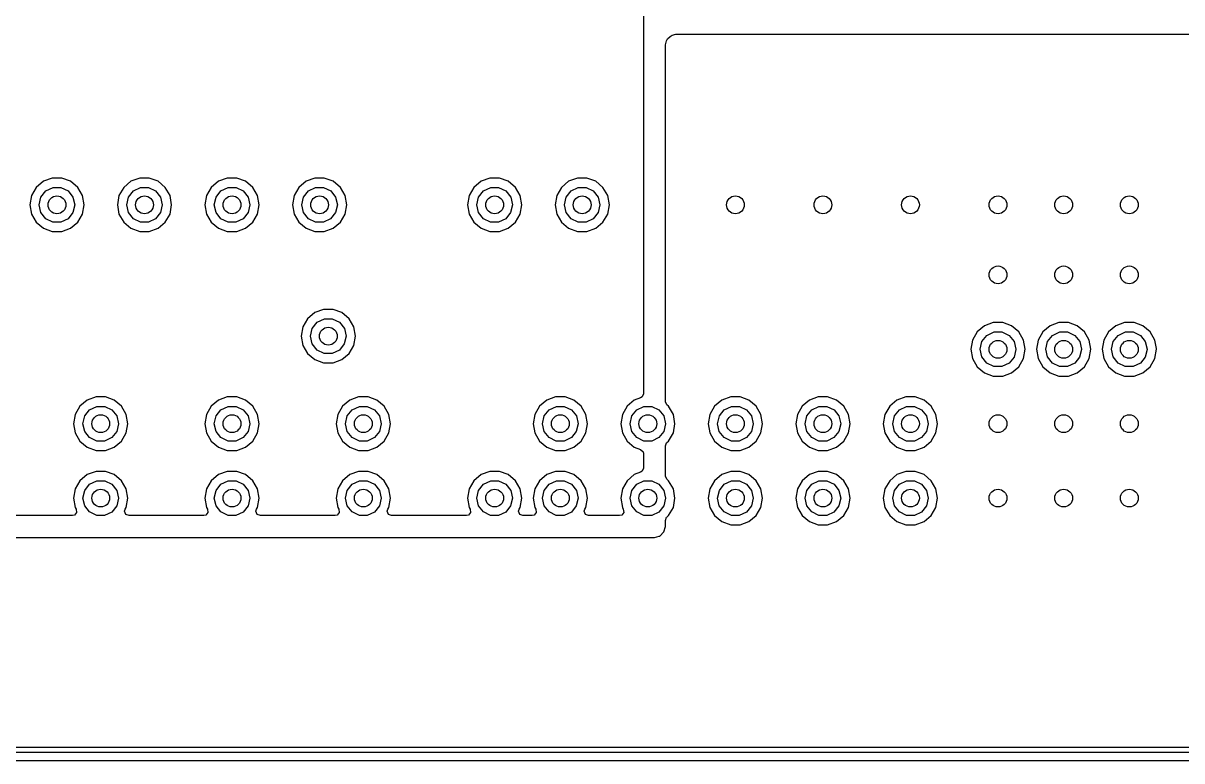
# Model space of a CAD drawing. Extents: x 2.01 to 4.77, y -4.11 to -1.35.
# Drawn here: x 3.115 to 3.636, y -4.112 to -3.781 of the extents above; entities that cross this region are included whole.
import ezdxf

# ---------------------------------------------------------------- set-up
doc = ezdxf.new("R2010")
doc.units = 0
doc.header["$MEASUREMENT"] = 0
doc.layers.add('BLACK', color=7, linetype='CONTINUOUS')

msp = doc.modelspace()

# ---------------------------------------------------------------- linework, layer by layer
at = {"layer": 'BLACK', "linetype": 'CONTINUOUS'}
for p, q in [((3.3937, -3.29095), (3.3937, -3.94718)), ((3.40408, -3.78844), (3.40458, -3.78756)), ((3.40458, -3.78756), (3.40567, -3.78647)), ((3.40567, -3.78647), (3.40655, -3.78597)), ((3.40655, -3.78597), (3.40829, -3.7855)), ((3.40829, -3.7855), (3.4088, -3.78543)), ((3.4088, -3.78543), (4.06758, -3.78543)), ((3.40354, -3.79069), (3.40361, -3.79018)), ((3.40354, -3.95063), (3.40354, -3.79069)), ((3.40361, -3.79018), (3.40408, -3.78844)), ((3.1278, -3.85019), (3.12382, -3.85163)), ((3.13204, -3.85019), (3.1278, -3.85019)), ((3.13602, -3.85163), (3.13204, -3.85019)), ((3.16717, -3.85019), (3.16319, -3.85163)), ((3.17141, -3.85019), (3.16717, -3.85019)), ((3.17539, -3.85163), (3.17141, -3.85019)), ((3.20654, -3.85019), (3.20256, -3.85163)), ((3.21078, -3.85019), (3.20654, -3.85019)), ((3.21476, -3.85163), (3.21078, -3.85019)), ((3.24591, -3.85019), (3.24193, -3.85163)), ((3.25015, -3.85019), (3.24591, -3.85019)), ((3.25413, -3.85163), (3.25015, -3.85019)), ((3.32465, -3.85019), (3.32067, -3.85163)), ((3.32889, -3.85019), (3.32465, -3.85019)), ((3.33287, -3.85163), (3.32889, -3.85019)), ((3.36402, -3.85019), (3.36004, -3.85163)), ((3.36826, -3.85019), (3.36402, -3.85019)), ((3.37224, -3.85163), (3.36826, -3.85019)), ((3.12057, -3.85436), (3.11845, -3.85803)), ((3.12382, -3.85163), (3.12057, -3.85436)), ((3.12272, -3.85872), (3.12494, -3.85594)), ((3.12494, -3.85594), (3.12815, -3.8544)), ((3.12815, -3.8544), (3.13171, -3.85441)), ((3.13171, -3.85441), (3.13491, -3.85595)), ((3.13491, -3.85595), (3.13713, -3.85874)), ((3.13927, -3.85436), (3.13602, -3.85163)), ((3.14139, -3.85803), (3.13927, -3.85436)), ((3.15994, -3.85436), (3.15782, -3.85803)), ((3.16319, -3.85163), (3.15994, -3.85436)), ((3.16209, -3.85872), (3.16431, -3.85594)), ((3.16431, -3.85594), (3.16752, -3.8544)), ((3.16752, -3.8544), (3.17108, -3.85441)), ((3.17108, -3.85441), (3.17428, -3.85595)), ((3.17428, -3.85595), (3.1765, -3.85874)), ((3.17864, -3.85436), (3.17539, -3.85163)), ((3.18076, -3.85803), (3.17864, -3.85436)), ((3.19931, -3.85436), (3.19719, -3.85803)), ((3.20256, -3.85163), (3.19931, -3.85436)), ((3.20146, -3.85872), (3.20368, -3.85594)), ((3.20368, -3.85594), (3.20689, -3.8544)), ((3.20689, -3.8544), (3.21045, -3.85441)), ((3.21045, -3.85441), (3.21365, -3.85595)), ((3.21365, -3.85595), (3.21587, -3.85874)), ((3.21801, -3.85436), (3.21476, -3.85163)), ((3.22013, -3.85803), (3.21801, -3.85436)), ((3.23868, -3.85436), (3.23656, -3.85803)), ((3.24193, -3.85163), (3.23868, -3.85436)), ((3.24083, -3.85872), (3.24305, -3.85594)), ((3.24305, -3.85594), (3.24626, -3.8544)), ((3.24626, -3.8544), (3.24982, -3.85441)), ((3.24982, -3.85441), (3.25302, -3.85595)), ((3.25302, -3.85595), (3.25524, -3.85874)), ((3.25738, -3.85436), (3.25413, -3.85163)), ((3.2595, -3.85803), (3.25738, -3.85436)), ((3.31742, -3.85436), (3.3153, -3.85803)), ((3.32067, -3.85163), (3.31742, -3.85436)), ((3.31957, -3.85872), (3.32179, -3.85594)), ((3.32179, -3.85594), (3.325, -3.8544)), ((3.325, -3.8544), (3.32856, -3.85441)), ((3.32856, -3.85441), (3.33176, -3.85595)), ((3.33176, -3.85595), (3.33398, -3.85874)), ((3.33612, -3.85436), (3.33287, -3.85163)), ((3.33824, -3.85803), (3.33612, -3.85436)), ((3.35679, -3.85436), (3.35467, -3.85803)), ((3.36004, -3.85163), (3.35679, -3.85436)), ((3.35894, -3.85872), (3.36116, -3.85594)), ((3.36116, -3.85594), (3.36437, -3.8544)), ((3.36437, -3.8544), (3.36793, -3.85441)), ((3.36793, -3.85441), (3.37113, -3.85595)), ((3.37113, -3.85595), (3.37335, -3.85874)), ((3.37549, -3.85436), (3.37224, -3.85163)), ((3.37761, -3.85803), (3.37549, -3.85436)), ((3.11845, -3.85803), (3.11772, -3.8622)), ((3.12192, -3.86219), (3.12272, -3.85872)), ((3.13713, -3.85874), (3.13792, -3.8622)), ((3.14213, -3.8622), (3.14139, -3.85803)), ((3.15782, -3.85803), (3.15709, -3.8622)), ((3.16129, -3.86219), (3.16209, -3.85872)), ((3.1765, -3.85874), (3.17729, -3.8622)), ((3.1815, -3.8622), (3.18076, -3.85803)), ((3.19719, -3.85803), (3.19646, -3.8622)), ((3.20066, -3.86219), (3.20146, -3.85872)), ((3.21587, -3.85874), (3.21666, -3.8622)), ((3.22087, -3.8622), (3.22013, -3.85803)), ((3.23656, -3.85803), (3.23583, -3.8622)), ((3.24003, -3.86219), (3.24083, -3.85872)), ((3.25524, -3.85874), (3.25603, -3.8622)), ((3.26024, -3.8622), (3.2595, -3.85803)), ((3.3153, -3.85803), (3.31457, -3.8622)), ((3.31877, -3.86219), (3.31957, -3.85872)), ((3.33398, -3.85874), (3.33477, -3.8622)), ((3.33898, -3.8622), (3.33824, -3.85803)), ((3.35467, -3.85803), (3.35394, -3.8622)), ((3.35814, -3.86219), (3.35894, -3.85872)), ((3.37335, -3.85874), (3.37414, -3.8622)), ((3.37835, -3.8622), (3.37761, -3.85803)), ((3.11772, -3.8622), (3.11845, -3.86638)), ((3.11845, -3.86638), (3.12057, -3.87005)), ((3.12271, -3.86566), (3.12192, -3.86219)), ((3.12492, -3.86845), (3.12271, -3.86566)), ((3.13712, -3.8657), (3.13489, -3.86847)), ((3.13792, -3.86223), (3.13712, -3.8657)), ((3.13792, -3.8622), (3.13792, -3.86223)), ((3.13927, -3.87005), (3.14139, -3.86638)), ((3.14139, -3.86638), (3.14213, -3.8622)), ((3.15709, -3.8622), (3.15782, -3.86638)), ((3.15782, -3.86638), (3.15994, -3.87005)), ((3.16208, -3.86566), (3.16129, -3.86219)), ((3.16429, -3.86845), (3.16208, -3.86566)), ((3.17649, -3.8657), (3.17426, -3.86847)), ((3.17729, -3.86223), (3.17649, -3.8657)), ((3.17729, -3.8622), (3.17729, -3.86223)), ((3.17864, -3.87005), (3.18076, -3.86638)), ((3.18076, -3.86638), (3.1815, -3.8622)), ((3.19646, -3.8622), (3.19719, -3.86638)), ((3.19719, -3.86638), (3.19931, -3.87005)), ((3.20145, -3.86566), (3.20066, -3.86219)), ((3.20366, -3.86845), (3.20145, -3.86566)), ((3.21586, -3.8657), (3.21363, -3.86847)), ((3.21666, -3.86223), (3.21586, -3.8657)), ((3.21666, -3.8622), (3.21666, -3.86223)), ((3.21801, -3.87005), (3.22013, -3.86638)), ((3.22013, -3.86638), (3.22087, -3.8622)), ((3.23583, -3.8622), (3.23656, -3.86638)), ((3.23656, -3.86638), (3.23868, -3.87005)), ((3.24082, -3.86566), (3.24003, -3.86219)), ((3.24303, -3.86845), (3.24082, -3.86566)), ((3.25523, -3.8657), (3.253, -3.86847)), ((3.25603, -3.86223), (3.25523, -3.8657)), ((3.25603, -3.8622), (3.25603, -3.86223)), ((3.25738, -3.87005), (3.2595, -3.86638)), ((3.2595, -3.86638), (3.26024, -3.8622)), ((3.31457, -3.8622), (3.3153, -3.86638)), ((3.3153, -3.86638), (3.31742, -3.87005)), ((3.31956, -3.86566), (3.31877, -3.86219)), ((3.32177, -3.86845), (3.31956, -3.86566)), ((3.33397, -3.8657), (3.33174, -3.86847)), ((3.33477, -3.86223), (3.33397, -3.8657)), ((3.33477, -3.8622), (3.33477, -3.86223)), ((3.33612, -3.87005), (3.33824, -3.86638)), ((3.33824, -3.86638), (3.33898, -3.8622)), ((3.35394, -3.8622), (3.35467, -3.86638)), ((3.35467, -3.86638), (3.35679, -3.87005)), ((3.35893, -3.86566), (3.35814, -3.86219)), ((3.36114, -3.86845), (3.35893, -3.86566)), ((3.37334, -3.8657), (3.37111, -3.86847)), ((3.37414, -3.86223), (3.37334, -3.8657)), ((3.37414, -3.8622), (3.37414, -3.86223)), ((3.37549, -3.87005), (3.37761, -3.86638)), ((3.37761, -3.86638), (3.37835, -3.8622)), ((3.12057, -3.87005), (3.12382, -3.87277)), ((3.12812, -3.87), (3.12492, -3.86845)), ((3.13168, -3.87001), (3.12812, -3.87)), ((3.13489, -3.86847), (3.13168, -3.87001)), ((3.13602, -3.87277), (3.13927, -3.87005)), ((3.15994, -3.87005), (3.16319, -3.87277)), ((3.16749, -3.87), (3.16429, -3.86845)), ((3.17105, -3.87001), (3.16749, -3.87)), ((3.17426, -3.86847), (3.17105, -3.87001)), ((3.17539, -3.87277), (3.17864, -3.87005)), ((3.19931, -3.87005), (3.20256, -3.87277)), ((3.20686, -3.87), (3.20366, -3.86845)), ((3.21042, -3.87001), (3.20686, -3.87)), ((3.21363, -3.86847), (3.21042, -3.87001)), ((3.21476, -3.87277), (3.21801, -3.87005)), ((3.23868, -3.87005), (3.24193, -3.87277)), ((3.24623, -3.87), (3.24303, -3.86845)), ((3.24979, -3.87001), (3.24623, -3.87)), ((3.253, -3.86847), (3.24979, -3.87001)), ((3.25413, -3.87277), (3.25738, -3.87005)), ((3.31742, -3.87005), (3.32067, -3.87277)), ((3.32497, -3.87), (3.32177, -3.86845)), ((3.32853, -3.87001), (3.32497, -3.87)), ((3.33174, -3.86847), (3.32853, -3.87001)), ((3.33287, -3.87277), (3.33612, -3.87005)), ((3.35679, -3.87005), (3.36004, -3.87277)), ((3.36434, -3.87), (3.36114, -3.86845)), ((3.3679, -3.87001), (3.36434, -3.87)), ((3.37111, -3.86847), (3.3679, -3.87001)), ((3.37224, -3.87277), (3.37549, -3.87005)), ((3.12382, -3.87277), (3.1278, -3.87422)), ((3.1278, -3.87422), (3.13204, -3.87422)), ((3.13204, -3.87422), (3.13602, -3.87277)), ((3.16319, -3.87277), (3.16717, -3.87422)), ((3.16717, -3.87422), (3.17141, -3.87422)), ((3.17141, -3.87422), (3.17539, -3.87277)), ((3.20256, -3.87277), (3.20654, -3.87422)), ((3.20654, -3.87422), (3.21078, -3.87422)), ((3.21078, -3.87422), (3.21476, -3.87277)), ((3.24193, -3.87277), (3.24591, -3.87422)), ((3.24591, -3.87422), (3.25015, -3.87422)), ((3.25015, -3.87422), (3.25413, -3.87277)), ((3.32067, -3.87277), (3.32465, -3.87422)), ((3.32465, -3.87422), (3.32889, -3.87422)), ((3.32889, -3.87422), (3.33287, -3.87277)), ((3.36004, -3.87277), (3.36402, -3.87422)), ((3.36402, -3.87422), (3.36826, -3.87422)), ((3.36826, -3.87422), (3.37224, -3.87277)), ((3.24262, -3.91341), (3.2405, -3.91709)), ((3.24587, -3.91069), (3.24262, -3.91341)), ((3.24985, -3.90924), (3.24587, -3.91069)), ((3.24699, -3.915), (3.2502, -3.91346)), ((3.25409, -3.90924), (3.24985, -3.90924)), ((3.2502, -3.91346), (3.25375, -3.91346)), ((3.25375, -3.91346), (3.25696, -3.91501)), ((3.25807, -3.91069), (3.25409, -3.90924)), ((3.26132, -3.91341), (3.25807, -3.91069)), ((3.26344, -3.91709), (3.26132, -3.91341)), ((3.2405, -3.91709), (3.23976, -3.92126)), ((3.24397, -3.92125), (3.24477, -3.91778)), ((3.24477, -3.91778), (3.24699, -3.915)), ((3.25696, -3.91501), (3.25918, -3.91779)), ((3.25918, -3.91779), (3.25997, -3.92126)), ((3.26417, -3.92126), (3.26344, -3.91709)), ((3.54705, -3.9166), (3.5438, -3.91932)), ((3.55103, -3.91515), (3.54705, -3.9166)), ((3.55527, -3.91515), (3.55103, -3.91515)), ((3.55925, -3.9166), (3.55527, -3.91515)), ((3.5625, -3.91932), (3.55925, -3.9166)), ((3.57657, -3.9166), (3.57333, -3.91932)), ((3.58056, -3.91515), (3.57657, -3.9166)), ((3.5848, -3.91515), (3.58056, -3.91515)), ((3.58878, -3.9166), (3.5848, -3.91515)), ((3.59203, -3.91932), (3.58878, -3.9166)), ((3.6061, -3.9166), (3.60286, -3.91932)), ((3.61009, -3.91515), (3.6061, -3.9166)), ((3.61432, -3.91515), (3.61009, -3.91515)), ((3.61831, -3.9166), (3.61432, -3.91515)), ((3.62155, -3.91932), (3.61831, -3.9166)), ((3.23976, -3.92126), (3.2405, -3.92543)), ((3.24475, -3.92472), (3.24397, -3.92125)), ((3.25997, -3.92129), (3.25916, -3.92475)), ((3.25997, -3.92126), (3.25997, -3.92129)), ((3.26344, -3.92543), (3.26417, -3.92126)), ((3.54168, -3.92299), (3.54094, -3.92717)), ((3.5438, -3.91932), (3.54168, -3.92299)), ((3.54515, -3.92715), (3.54595, -3.92368)), ((3.54595, -3.92368), (3.54817, -3.9209)), ((3.54817, -3.9209), (3.55138, -3.91936)), ((3.55138, -3.91936), (3.55494, -3.91937)), ((3.55494, -3.91937), (3.55814, -3.92091)), ((3.55814, -3.92091), (3.56036, -3.9237)), ((3.56036, -3.9237), (3.56115, -3.92717)), ((3.56462, -3.92299), (3.5625, -3.91932)), ((3.56535, -3.92717), (3.56462, -3.92299)), ((3.57121, -3.92299), (3.57047, -3.92717)), ((3.57333, -3.91932), (3.57121, -3.92299)), ((3.57468, -3.92715), (3.57547, -3.92368)), ((3.57547, -3.92368), (3.5777, -3.9209)), ((3.5777, -3.9209), (3.5809, -3.91936)), ((3.5809, -3.91936), (3.58446, -3.91937)), ((3.58446, -3.91937), (3.58767, -3.92091)), ((3.58767, -3.92091), (3.58989, -3.9237)), ((3.58989, -3.9237), (3.59068, -3.92717)), ((3.59415, -3.92299), (3.59203, -3.91932)), ((3.59488, -3.92717), (3.59415, -3.92299)), ((3.60074, -3.92299), (3.6, -3.92717)), ((3.60286, -3.91932), (3.60074, -3.92299)), ((3.6042, -3.92715), (3.605, -3.92368)), ((3.605, -3.92368), (3.60722, -3.9209)), ((3.60722, -3.9209), (3.61043, -3.91936)), ((3.61043, -3.91936), (3.61399, -3.91937)), ((3.61399, -3.91937), (3.6172, -3.92091)), ((3.6172, -3.92091), (3.61941, -3.9237)), ((3.61941, -3.9237), (3.6202, -3.92717)), ((3.62367, -3.92299), (3.62155, -3.91932)), ((3.62436, -3.92687), (3.62367, -3.92299)), ((3.2405, -3.92543), (3.24262, -3.92911)), ((3.24697, -3.9275), (3.24475, -3.92472)), ((3.25017, -3.92905), (3.24697, -3.9275)), ((3.25373, -3.92906), (3.25017, -3.92905)), ((3.25694, -3.92753), (3.25373, -3.92906)), ((3.25916, -3.92475), (3.25694, -3.92753)), ((3.26132, -3.92911), (3.26344, -3.92543)), ((3.54094, -3.92717), (3.54168, -3.93134)), ((3.54593, -3.93062), (3.54515, -3.92715)), ((3.56115, -3.92719), (3.56035, -3.93066)), ((3.56115, -3.92717), (3.56115, -3.92719)), ((3.56462, -3.93134), (3.56535, -3.92717)), ((3.57047, -3.92717), (3.57121, -3.93134)), ((3.57546, -3.93062), (3.57468, -3.92715)), ((3.59068, -3.92719), (3.58987, -3.93066)), ((3.59068, -3.92717), (3.59068, -3.92719)), ((3.59415, -3.93134), (3.59488, -3.92717)), ((3.6, -3.92717), (3.60074, -3.93134)), ((3.60499, -3.93062), (3.6042, -3.92715)), ((3.6202, -3.92719), (3.6194, -3.93066)), ((3.6202, -3.92717), (3.6202, -3.92719)), ((3.62367, -3.93134), (3.62441, -3.92717)), ((3.62441, -3.92717), (3.62436, -3.92687)), ((3.24262, -3.92911), (3.24587, -3.93183)), ((3.24587, -3.93183), (3.24985, -3.93328)), ((3.24985, -3.93328), (3.25409, -3.93328)), ((3.25409, -3.93328), (3.25807, -3.93183)), ((3.25807, -3.93183), (3.26132, -3.92911)), ((3.54168, -3.93134), (3.5438, -3.93501)), ((3.54815, -3.93341), (3.54593, -3.93062)), ((3.55135, -3.93496), (3.54815, -3.93341)), ((3.55812, -3.93343), (3.55491, -3.93497)), ((3.56035, -3.93066), (3.55812, -3.93343)), ((3.5625, -3.93501), (3.56462, -3.93134)), ((3.57121, -3.93134), (3.57333, -3.93501)), ((3.57768, -3.93341), (3.57546, -3.93062)), ((3.58088, -3.93496), (3.57768, -3.93341)), ((3.58765, -3.93343), (3.58444, -3.93497)), ((3.58987, -3.93066), (3.58765, -3.93343)), ((3.59203, -3.93501), (3.59415, -3.93134)), ((3.60074, -3.93134), (3.60286, -3.93501)), ((3.6072, -3.93341), (3.60499, -3.93062)), ((3.61041, -3.93496), (3.6072, -3.93341)), ((3.61717, -3.93343), (3.61396, -3.93497)), ((3.6194, -3.93066), (3.61717, -3.93343)), ((3.62155, -3.93501), (3.62367, -3.93134)), ((3.5438, -3.93501), (3.54705, -3.93774)), ((3.54705, -3.93774), (3.55103, -3.93919)), ((3.55103, -3.93919), (3.55527, -3.93919)), ((3.55491, -3.93497), (3.55135, -3.93496)), ((3.55527, -3.93919), (3.55925, -3.93774)), ((3.55925, -3.93774), (3.5625, -3.93501)), ((3.57333, -3.93501), (3.57657, -3.93774)), ((3.57657, -3.93774), (3.58056, -3.93919)), ((3.58056, -3.93919), (3.5848, -3.93919)), ((3.58444, -3.93497), (3.58088, -3.93496)), ((3.5848, -3.93919), (3.58878, -3.93774)), ((3.58878, -3.93774), (3.59203, -3.93501)), ((3.60286, -3.93501), (3.6061, -3.93774)), ((3.6061, -3.93774), (3.61009, -3.93919)), ((3.61009, -3.93919), (3.61432, -3.93919)), ((3.61396, -3.93497), (3.61041, -3.93496)), ((3.61432, -3.93919), (3.61831, -3.93774)), ((3.61831, -3.93774), (3.62155, -3.93501)), ((3.14749, -3.94861), (3.1435, -3.95006)), ((3.15173, -3.94861), (3.14749, -3.94861)), ((3.15571, -3.95006), (3.15173, -3.94861)), ((3.20654, -3.94861), (3.20256, -3.95006)), ((3.21078, -3.94861), (3.20654, -3.94861)), ((3.21476, -3.95006), (3.21078, -3.94861)), ((3.2656, -3.94861), (3.26161, -3.95006)), ((3.26984, -3.94861), (3.2656, -3.94861)), ((3.27382, -3.95006), (3.26984, -3.94861)), ((3.35418, -3.94861), (3.3502, -3.95006)), ((3.35842, -3.94861), (3.35418, -3.94861)), ((3.3624, -3.95006), (3.35842, -3.94861)), ((3.39241, -3.94902), (3.38957, -3.95006)), ((3.39313, -3.94857), (3.39241, -3.94902)), ((3.3937, -3.94718), (3.39313, -3.94857)), ((3.43292, -3.94861), (3.42894, -3.95006)), ((3.43716, -3.94861), (3.43292, -3.94861)), ((3.44114, -3.95006), (3.43716, -3.94861)), ((3.47229, -3.94861), (3.46831, -3.95006)), ((3.47653, -3.94861), (3.47229, -3.94861)), ((3.48051, -3.95006), (3.47653, -3.94861)), ((3.51166, -3.94861), (3.50768, -3.95006)), ((3.5159, -3.94861), (3.51166, -3.94861)), ((3.51988, -3.95006), (3.5159, -3.94861)), ((3.14026, -3.95278), (3.13814, -3.95646)), ((3.1435, -3.95006), (3.14026, -3.95278)), ((3.1424, -3.95715), (3.14463, -3.95437)), ((3.14463, -3.95437), (3.14783, -3.95283)), ((3.14783, -3.95283), (3.15139, -3.95283)), ((3.15139, -3.95283), (3.1546, -3.95438)), ((3.1546, -3.95438), (3.15681, -3.95716)), ((3.15896, -3.95278), (3.15571, -3.95006)), ((3.16108, -3.95646), (3.15896, -3.95278)), ((3.19931, -3.95278), (3.19719, -3.95646)), ((3.20256, -3.95006), (3.19931, -3.95278)), ((3.20146, -3.95715), (3.20368, -3.95437)), ((3.20368, -3.95437), (3.20689, -3.95283)), ((3.20689, -3.95283), (3.21045, -3.95283)), ((3.21045, -3.95283), (3.21365, -3.95438)), ((3.21365, -3.95438), (3.21587, -3.95716)), ((3.21801, -3.95278), (3.21476, -3.95006)), ((3.22013, -3.95646), (3.21801, -3.95278)), ((3.25837, -3.95278), (3.25625, -3.95646)), ((3.26161, -3.95006), (3.25837, -3.95278)), ((3.26051, -3.95715), (3.26274, -3.95437)), ((3.26274, -3.95437), (3.26594, -3.95283)), ((3.26594, -3.95283), (3.2695, -3.95283)), ((3.2695, -3.95283), (3.27271, -3.95438)), ((3.27271, -3.95438), (3.27493, -3.95716)), ((3.27707, -3.95278), (3.27382, -3.95006)), ((3.27919, -3.95646), (3.27707, -3.95278)), ((3.34695, -3.95278), (3.34483, -3.95646)), ((3.3502, -3.95006), (3.34695, -3.95278)), ((3.3491, -3.95715), (3.35132, -3.95437)), ((3.35132, -3.95437), (3.35453, -3.95283)), ((3.35453, -3.95283), (3.35809, -3.95283)), ((3.35809, -3.95283), (3.36129, -3.95438)), ((3.36129, -3.95438), (3.36351, -3.95716)), ((3.36565, -3.95278), (3.3624, -3.95006)), ((3.36777, -3.95646), (3.36565, -3.95278)), ((3.38632, -3.95278), (3.3842, -3.95646)), ((3.38957, -3.95006), (3.38632, -3.95278)), ((3.38847, -3.95715), (3.39069, -3.95437)), ((3.39069, -3.95437), (3.3939, -3.95283)), ((3.3939, -3.95283), (3.39746, -3.95283)), ((3.39746, -3.95283), (3.40066, -3.95438)), ((3.40066, -3.95438), (3.40288, -3.95716)), ((3.40355, -3.9508), (3.40354, -3.95063)), ((3.40424, -3.95213), (3.40355, -3.9508)), ((3.40502, -3.95278), (3.40424, -3.95213)), ((3.40714, -3.95646), (3.40502, -3.95278)), ((3.42569, -3.95278), (3.42357, -3.95646)), ((3.42894, -3.95006), (3.42569, -3.95278)), ((3.42784, -3.95715), (3.43006, -3.95437)), ((3.43006, -3.95437), (3.43327, -3.95283)), ((3.43327, -3.95283), (3.43683, -3.95283)), ((3.43683, -3.95283), (3.44003, -3.95438)), ((3.44003, -3.95438), (3.44225, -3.95716)), ((3.44439, -3.95278), (3.44114, -3.95006)), ((3.44651, -3.95646), (3.44439, -3.95278)), ((3.46506, -3.95279), (3.46294, -3.95646)), ((3.46831, -3.95006), (3.46506, -3.95279)), ((3.46721, -3.95715), (3.46943, -3.95437)), ((3.46943, -3.95437), (3.47264, -3.95283)), ((3.47264, -3.95283), (3.47619, -3.95283)), ((3.47619, -3.95283), (3.4794, -3.95438)), ((3.4794, -3.95438), (3.48162, -3.95716)), ((3.48376, -3.95279), (3.48051, -3.95006)), ((3.48588, -3.95646), (3.48376, -3.95279)), ((3.50443, -3.95279), (3.50231, -3.95646)), ((3.50768, -3.95006), (3.50443, -3.95279)), ((3.50658, -3.95715), (3.5088, -3.95437)), ((3.5088, -3.95437), (3.51201, -3.95283)), ((3.51201, -3.95283), (3.51557, -3.95283)), ((3.51557, -3.95283), (3.51877, -3.95438)), ((3.51877, -3.95438), (3.52099, -3.95716)), ((3.52313, -3.95279), (3.51988, -3.95006)), ((3.52525, -3.95646), (3.52313, -3.95279)), ((3.13814, -3.95646), (3.1374, -3.96063)), ((3.14161, -3.96062), (3.1424, -3.95715)), ((3.15681, -3.95716), (3.15761, -3.96063)), ((3.16181, -3.96063), (3.16108, -3.95646)), ((3.19719, -3.95646), (3.19646, -3.96063)), ((3.20066, -3.96062), (3.20146, -3.95715)), ((3.21587, -3.95716), (3.21666, -3.96063)), ((3.22087, -3.96063), (3.22013, -3.95646)), ((3.25625, -3.95646), (3.25551, -3.96063)), ((3.25972, -3.96062), (3.26051, -3.95715)), ((3.27493, -3.95716), (3.27572, -3.96063)), ((3.27992, -3.96063), (3.27919, -3.95646)), ((3.34483, -3.95646), (3.34409, -3.96063)), ((3.3483, -3.96062), (3.3491, -3.95715)), ((3.36351, -3.95716), (3.3643, -3.96063)), ((3.3685, -3.96063), (3.36777, -3.95646)), ((3.3842, -3.95646), (3.38346, -3.96063)), ((3.38767, -3.96062), (3.38847, -3.95715)), ((3.40288, -3.95716), (3.40367, -3.96063)), ((3.40787, -3.96063), (3.40714, -3.95646)), ((3.42357, -3.95646), (3.42283, -3.96063)), ((3.42704, -3.96062), (3.42784, -3.95715)), ((3.44225, -3.95716), (3.44304, -3.96063)), ((3.44724, -3.96063), (3.44651, -3.95646)), ((3.46294, -3.95646), (3.4622, -3.96063)), ((3.46641, -3.96062), (3.46721, -3.95715)), ((3.48162, -3.95716), (3.48241, -3.96063)), ((3.48661, -3.96063), (3.48588, -3.95646)), ((3.50231, -3.95646), (3.50157, -3.96063)), ((3.50578, -3.96062), (3.50658, -3.95715)), ((3.52099, -3.95716), (3.52178, -3.96063)), ((3.52598, -3.96063), (3.52525, -3.95646)), ((3.1374, -3.96063), (3.13814, -3.9648)), ((3.13814, -3.9648), (3.14026, -3.96848)), ((3.14239, -3.96409), (3.14161, -3.96062)), ((3.1446, -3.96687), (3.14239, -3.96409)), ((3.1568, -3.96412), (3.15458, -3.9669)), ((3.15761, -3.96066), (3.1568, -3.96412)), ((3.15761, -3.96063), (3.15761, -3.96066)), ((3.15896, -3.96848), (3.16108, -3.9648)), ((3.16108, -3.9648), (3.16181, -3.96063)), ((3.19646, -3.96063), (3.19719, -3.9648)), ((3.19719, -3.9648), (3.19931, -3.96848)), ((3.20145, -3.96409), (3.20066, -3.96062)), ((3.20366, -3.96687), (3.20145, -3.96409)), ((3.21586, -3.96412), (3.21363, -3.9669)), ((3.21666, -3.96066), (3.21586, -3.96412)), ((3.21666, -3.96063), (3.21666, -3.96066)), ((3.21801, -3.96848), (3.22013, -3.9648)), ((3.22013, -3.9648), (3.22087, -3.96063)), ((3.25551, -3.96063), (3.25625, -3.9648)), ((3.25625, -3.9648), (3.25837, -3.96848)), ((3.2605, -3.96409), (3.25972, -3.96062)), ((3.26271, -3.96687), (3.2605, -3.96409)), ((3.27491, -3.96412), (3.27269, -3.9669)), ((3.27572, -3.96066), (3.27491, -3.96412)), ((3.27572, -3.96063), (3.27572, -3.96066)), ((3.27707, -3.96848), (3.27919, -3.9648)), ((3.27919, -3.9648), (3.27992, -3.96063)), ((3.34409, -3.96063), (3.34483, -3.9648)), ((3.34483, -3.9648), (3.34695, -3.96848)), ((3.34908, -3.96409), (3.3483, -3.96062)), ((3.3513, -3.96687), (3.34908, -3.96409)), ((3.3635, -3.96412), (3.36127, -3.9669)), ((3.3643, -3.96066), (3.3635, -3.96412)), ((3.3643, -3.96063), (3.3643, -3.96066)), ((3.36565, -3.96848), (3.36777, -3.9648)), ((3.36777, -3.9648), (3.3685, -3.96063)), ((3.38346, -3.96063), (3.3842, -3.9648)), ((3.3842, -3.9648), (3.38632, -3.96848)), ((3.38845, -3.96409), (3.38767, -3.96062)), ((3.39067, -3.96687), (3.38845, -3.96409)), ((3.40287, -3.96412), (3.40064, -3.9669)), ((3.40367, -3.96066), (3.40287, -3.96412)), ((3.40367, -3.96063), (3.40367, -3.96066)), ((3.40502, -3.96848), (3.40714, -3.9648)), ((3.40714, -3.9648), (3.40787, -3.96063)), ((3.42283, -3.96063), (3.42357, -3.9648)), ((3.42357, -3.9648), (3.42569, -3.96848)), ((3.42782, -3.96409), (3.42704, -3.96062)), ((3.43004, -3.96687), (3.42782, -3.96409)), ((3.44224, -3.96412), (3.44001, -3.9669)), ((3.44304, -3.96066), (3.44224, -3.96412)), ((3.44304, -3.96063), (3.44304, -3.96066)), ((3.44439, -3.96848), (3.44651, -3.9648)), ((3.44651, -3.9648), (3.44724, -3.96063)), ((3.44724, -3.96063), (3.44724, -3.96063)), ((3.4622, -3.96063), (3.46294, -3.96481)), ((3.46294, -3.96481), (3.46506, -3.96848)), ((3.46719, -3.96409), (3.46641, -3.96062)), ((3.46941, -3.96687), (3.46719, -3.96409)), ((3.48161, -3.96413), (3.47938, -3.9669)), ((3.48241, -3.96066), (3.48161, -3.96413)), ((3.48241, -3.96063), (3.48241, -3.96066)), ((3.48376, -3.96848), (3.48588, -3.96481)), ((3.48588, -3.96481), (3.48661, -3.96063)), ((3.50157, -3.96063), (3.50231, -3.96481)), ((3.50231, -3.96481), (3.50443, -3.96848)), ((3.50656, -3.96409), (3.50578, -3.96062)), ((3.50878, -3.96687), (3.50656, -3.96409)), ((3.52098, -3.96413), (3.51875, -3.9669)), ((3.52178, -3.96066), (3.52098, -3.96413)), ((3.52178, -3.96063), (3.52178, -3.96066)), ((3.52313, -3.96848), (3.52525, -3.96481)), ((3.52525, -3.96481), (3.52598, -3.96063)), ((3.14026, -3.96848), (3.1435, -3.9712)), ((3.14781, -3.96842), (3.1446, -3.96687)), ((3.15137, -3.96843), (3.14781, -3.96842)), ((3.15458, -3.9669), (3.15137, -3.96843)), ((3.15571, -3.9712), (3.15896, -3.96848)), ((3.19931, -3.96848), (3.20256, -3.9712)), ((3.20686, -3.96842), (3.20366, -3.96687)), ((3.21042, -3.96843), (3.20686, -3.96842)), ((3.21363, -3.9669), (3.21042, -3.96843)), ((3.21476, -3.9712), (3.21801, -3.96848)), ((3.25837, -3.96848), (3.26161, -3.9712)), ((3.26592, -3.96842), (3.26271, -3.96687)), ((3.26948, -3.96843), (3.26592, -3.96842)), ((3.27269, -3.9669), (3.26948, -3.96843)), ((3.27382, -3.9712), (3.27707, -3.96848)), ((3.34695, -3.96848), (3.3502, -3.9712)), ((3.3545, -3.96842), (3.3513, -3.96687)), ((3.35806, -3.96843), (3.3545, -3.96842)), ((3.36127, -3.9669), (3.35806, -3.96843)), ((3.3624, -3.9712), (3.36565, -3.96848)), ((3.38632, -3.96848), (3.38957, -3.9712)), ((3.39387, -3.96842), (3.39067, -3.96687)), ((3.39743, -3.96843), (3.39387, -3.96842)), ((3.40064, -3.9669), (3.39743, -3.96843)), ((3.40354, -3.97063), (3.40412, -3.96924)), ((3.40354, -3.9841), (3.40354, -3.97063)), ((3.40412, -3.96924), (3.40424, -3.96913)), ((3.40424, -3.96913), (3.40502, -3.96848)), ((3.42569, -3.96848), (3.42894, -3.9712)), ((3.43324, -3.96842), (3.43004, -3.96687)), ((3.4368, -3.96843), (3.43324, -3.96842)), ((3.44001, -3.9669), (3.4368, -3.96843)), ((3.44114, -3.9712), (3.44439, -3.96848)), ((3.46506, -3.96848), (3.46831, -3.9712)), ((3.47261, -3.96843), (3.46941, -3.96687)), ((3.47617, -3.96844), (3.47261, -3.96843)), ((3.47938, -3.9669), (3.47617, -3.96844)), ((3.48051, -3.9712), (3.48376, -3.96848)), ((3.50443, -3.96848), (3.50768, -3.9712)), ((3.51198, -3.96843), (3.50878, -3.96687)), ((3.51554, -3.96844), (3.51198, -3.96843)), ((3.51875, -3.9669), (3.51554, -3.96844)), ((3.51988, -3.9712), (3.52313, -3.96848)), ((3.1435, -3.9712), (3.14749, -3.97265)), ((3.14749, -3.97265), (3.15173, -3.97265)), ((3.15173, -3.97265), (3.15571, -3.9712)), ((3.20256, -3.9712), (3.20654, -3.97265)), ((3.20654, -3.97265), (3.21078, -3.97265)), ((3.21078, -3.97265), (3.21476, -3.9712)), ((3.26161, -3.9712), (3.2656, -3.97265)), ((3.2656, -3.97265), (3.26984, -3.97265)), ((3.26984, -3.97265), (3.27382, -3.9712)), ((3.3502, -3.9712), (3.35418, -3.97265)), ((3.35418, -3.97265), (3.35842, -3.97265)), ((3.35842, -3.97265), (3.3624, -3.9712)), ((3.38957, -3.9712), (3.39241, -3.97223)), ((3.39241, -3.97223), (3.39352, -3.97325)), ((3.39352, -3.97325), (3.3937, -3.97408)), ((3.3937, -3.97408), (3.3937, -3.98065)), ((3.42894, -3.9712), (3.43292, -3.97265)), ((3.43292, -3.97265), (3.43716, -3.97265)), ((3.43716, -3.97265), (3.44114, -3.9712)), ((3.46831, -3.9712), (3.47229, -3.97265)), ((3.47229, -3.97265), (3.47653, -3.97265)), ((3.47653, -3.97265), (3.48051, -3.9712)), ((3.50768, -3.9712), (3.51166, -3.97265)), ((3.51166, -3.97265), (3.5159, -3.97265)), ((3.5159, -3.97265), (3.51988, -3.9712)), ((3.3937, -3.98065), (3.39313, -3.98203)), ((3.14026, -3.98625), (3.13814, -3.98992)), ((3.1435, -3.98352), (3.14026, -3.98625)), ((3.14749, -3.98207), (3.1435, -3.98352)), ((3.14463, -3.98783), (3.14783, -3.98629)), ((3.15173, -3.98207), (3.14749, -3.98207)), ((3.14783, -3.98629), (3.15139, -3.9863)), ((3.15139, -3.9863), (3.1546, -3.98784)), ((3.15571, -3.98352), (3.15173, -3.98207)), ((3.15896, -3.98625), (3.15571, -3.98352)), ((3.16108, -3.98992), (3.15896, -3.98625)), ((3.19931, -3.98625), (3.19719, -3.98992)), ((3.20256, -3.98352), (3.19931, -3.98625)), ((3.20654, -3.98207), (3.20256, -3.98352)), ((3.20368, -3.98783), (3.20689, -3.98629)), ((3.21078, -3.98207), (3.20654, -3.98207)), ((3.20689, -3.98629), (3.21045, -3.9863)), ((3.21045, -3.9863), (3.21365, -3.98784)), ((3.21476, -3.98352), (3.21078, -3.98207)), ((3.21801, -3.98625), (3.21476, -3.98352)), ((3.22013, -3.98992), (3.21801, -3.98625)), ((3.25837, -3.98625), (3.25625, -3.98992)), ((3.26161, -3.98352), (3.25837, -3.98625)), ((3.2656, -3.98207), (3.26161, -3.98352)), ((3.26274, -3.98783), (3.26594, -3.98629)), ((3.26984, -3.98207), (3.2656, -3.98207)), ((3.26594, -3.98629), (3.2695, -3.9863)), ((3.2695, -3.9863), (3.27271, -3.98784)), ((3.27382, -3.98352), (3.26984, -3.98207)), ((3.27707, -3.98625), (3.27382, -3.98352)), ((3.27919, -3.98992), (3.27707, -3.98625)), ((3.31742, -3.98625), (3.3153, -3.98992)), ((3.32067, -3.98352), (3.31742, -3.98625)), ((3.32465, -3.98207), (3.32067, -3.98352)), ((3.32179, -3.98783), (3.325, -3.98629)), ((3.32889, -3.98207), (3.32465, -3.98207)), ((3.325, -3.98629), (3.32856, -3.9863)), ((3.32856, -3.9863), (3.33176, -3.98784)), ((3.33287, -3.98352), (3.32889, -3.98207)), ((3.33612, -3.98625), (3.33287, -3.98352)), ((3.33824, -3.98992), (3.33612, -3.98625)), ((3.34695, -3.98625), (3.34483, -3.98992)), ((3.3502, -3.98352), (3.34695, -3.98625)), ((3.35418, -3.98207), (3.3502, -3.98352)), ((3.35132, -3.98783), (3.35453, -3.98629)), ((3.35842, -3.98207), (3.35418, -3.98207)), ((3.35453, -3.98629), (3.35809, -3.9863)), ((3.35809, -3.9863), (3.36129, -3.98784)), ((3.3624, -3.98352), (3.35842, -3.98207)), ((3.36565, -3.98625), (3.3624, -3.98352)), ((3.36777, -3.98992), (3.36565, -3.98625)), ((3.38632, -3.98625), (3.3842, -3.98992)), ((3.38957, -3.98352), (3.38632, -3.98625)), ((3.39241, -3.98249), (3.38957, -3.98352)), ((3.39069, -3.98783), (3.3939, -3.98629)), ((3.39313, -3.98203), (3.39241, -3.98249)), ((3.3939, -3.98629), (3.39746, -3.9863)), ((3.39746, -3.9863), (3.40066, -3.98784)), ((3.40355, -3.98427), (3.40354, -3.9841)), ((3.40424, -3.9856), (3.40355, -3.98427)), ((3.40502, -3.98625), (3.40424, -3.9856)), ((3.40714, -3.98992), (3.40502, -3.98625)), ((3.42569, -3.98625), (3.42357, -3.98992)), ((3.42894, -3.98352), (3.42569, -3.98625)), ((3.43292, -3.98207), (3.42894, -3.98352)), ((3.43006, -3.98783), (3.43327, -3.98629)), ((3.43716, -3.98207), (3.43292, -3.98207)), ((3.43327, -3.98629), (3.43683, -3.9863)), ((3.43683, -3.9863), (3.44003, -3.98784)), ((3.44114, -3.98352), (3.43716, -3.98207)), ((3.44439, -3.98625), (3.44114, -3.98352)), ((3.44651, -3.98992), (3.44439, -3.98625)), ((3.46506, -3.98625), (3.46294, -3.98992)), ((3.46831, -3.98352), (3.46506, -3.98625)), ((3.47229, -3.98207), (3.46831, -3.98352)), ((3.46943, -3.98783), (3.47264, -3.98629)), ((3.47653, -3.98207), (3.47229, -3.98207)), ((3.47264, -3.98629), (3.4762, -3.9863)), ((3.4762, -3.9863), (3.4794, -3.98784)), ((3.48051, -3.98352), (3.47653, -3.98207)), ((3.48376, -3.98625), (3.48051, -3.98352)), ((3.48588, -3.98992), (3.48376, -3.98625)), ((3.50443, -3.98625), (3.50231, -3.98992)), ((3.50768, -3.98352), (3.50443, -3.98625)), ((3.51166, -3.98207), (3.50768, -3.98352)), ((3.5088, -3.98783), (3.51201, -3.98629)), ((3.5159, -3.98207), (3.51166, -3.98207)), ((3.51201, -3.98629), (3.51557, -3.9863)), ((3.51557, -3.9863), (3.51877, -3.98784)), ((3.51988, -3.98352), (3.5159, -3.98207)), ((3.52313, -3.98625), (3.51988, -3.98352)), ((3.52525, -3.98992), (3.52313, -3.98625)), ((3.13814, -3.98992), (3.1374, -3.99409)), ((3.14161, -3.99408), (3.1424, -3.99061)), ((3.1424, -3.99061), (3.14463, -3.98783)), ((3.1546, -3.98784), (3.15681, -3.99063)), ((3.15681, -3.99063), (3.15761, -3.99409)), ((3.16181, -3.99409), (3.16108, -3.98992)), ((3.19719, -3.98992), (3.19646, -3.99409)), ((3.20066, -3.99408), (3.20146, -3.99061)), ((3.20146, -3.99061), (3.20368, -3.98783)), ((3.21365, -3.98784), (3.21587, -3.99063)), ((3.21587, -3.99063), (3.21666, -3.99409)), ((3.22087, -3.99409), (3.22013, -3.98992)), ((3.25625, -3.98992), (3.25551, -3.99409)), ((3.25972, -3.99408), (3.26051, -3.99061)), ((3.26051, -3.99061), (3.26274, -3.98783)), ((3.27271, -3.98784), (3.27493, -3.99063)), ((3.27493, -3.99063), (3.27572, -3.99409)), ((3.27992, -3.99409), (3.27919, -3.98992)), ((3.3153, -3.98992), (3.31457, -3.99409)), ((3.31877, -3.99408), (3.31957, -3.99061)), ((3.31957, -3.99061), (3.32179, -3.98783)), ((3.33176, -3.98784), (3.33398, -3.99063)), ((3.33398, -3.99063), (3.33477, -3.99409)), ((3.33898, -3.99409), (3.33824, -3.98992)), ((3.34483, -3.98992), (3.34409, -3.99409)), ((3.3483, -3.99408), (3.3491, -3.99061)), ((3.3491, -3.99061), (3.35132, -3.98783)), ((3.36129, -3.98784), (3.36351, -3.99063)), ((3.36351, -3.99063), (3.3643, -3.99409)), ((3.3685, -3.99409), (3.36777, -3.98992)), ((3.3842, -3.98992), (3.38346, -3.99409)), ((3.38767, -3.99408), (3.38847, -3.99061)), ((3.38847, -3.99061), (3.39069, -3.98783)), ((3.40066, -3.98784), (3.40288, -3.99063)), ((3.40288, -3.99063), (3.40367, -3.99409)), ((3.40787, -3.99409), (3.40714, -3.98992)), ((3.42357, -3.98992), (3.42283, -3.99409)), ((3.42704, -3.99408), (3.42784, -3.99061)), ((3.42784, -3.99061), (3.43006, -3.98783)), ((3.44003, -3.98784), (3.44225, -3.99063)), ((3.44225, -3.99063), (3.44304, -3.99409)), ((3.44724, -3.99409), (3.44651, -3.98992)), ((3.46294, -3.98992), (3.4622, -3.99409)), ((3.46641, -3.99408), (3.46721, -3.99061)), ((3.46721, -3.99061), (3.46943, -3.98783)), ((3.4794, -3.98784), (3.48162, -3.99063)), ((3.48162, -3.99063), (3.48241, -3.99409)), ((3.48661, -3.99409), (3.48588, -3.98992)), ((3.50231, -3.98992), (3.50157, -3.99409)), ((3.50578, -3.99408), (3.50658, -3.99061)), ((3.50658, -3.99061), (3.5088, -3.98783)), ((3.51877, -3.98784), (3.52099, -3.99063)), ((3.52099, -3.99063), (3.52178, -3.99409)), ((3.52598, -3.99409), (3.52525, -3.98992)), ((3.1374, -3.99409), (3.13814, -3.99827)), ((3.14239, -3.99755), (3.14161, -3.99408)), ((3.15761, -3.99412), (3.1568, -3.99759)), ((3.15761, -3.99409), (3.15761, -3.99412)), ((3.16108, -3.99827), (3.16181, -3.99409)), ((3.19646, -3.99409), (3.19719, -3.99827)), ((3.20145, -3.99755), (3.20066, -3.99408)), ((3.21666, -3.99412), (3.21586, -3.99759)), ((3.21666, -3.99409), (3.21666, -3.99412)), ((3.22013, -3.99827), (3.22087, -3.99409)), ((3.25551, -3.99409), (3.25625, -3.99827)), ((3.2605, -3.99755), (3.25972, -3.99408)), ((3.27572, -3.99412), (3.27491, -3.99759)), ((3.27572, -3.99409), (3.27572, -3.99412)), ((3.27919, -3.99827), (3.27992, -3.99409)), ((3.31457, -3.99409), (3.3153, -3.99827)), ((3.31956, -3.99755), (3.31877, -3.99408)), ((3.33477, -3.99412), (3.33397, -3.99759)), ((3.33477, -3.99409), (3.33477, -3.99412)), ((3.33824, -3.99827), (3.33898, -3.99409)), ((3.34409, -3.99409), (3.34483, -3.99827)), ((3.34908, -3.99755), (3.3483, -3.99408)), ((3.3643, -3.99412), (3.3635, -3.99759)), ((3.3643, -3.99409), (3.3643, -3.99412)), ((3.36777, -3.99827), (3.3685, -3.99409)), ((3.38346, -3.99409), (3.3842, -3.99827)), ((3.38845, -3.99755), (3.38767, -3.99408)), ((3.40367, -3.99412), (3.40287, -3.99759)), ((3.40367, -3.99409), (3.40367, -3.99412)), ((3.40714, -3.99827), (3.40787, -3.99409)), ((3.42283, -3.99409), (3.42357, -3.99827)), ((3.42782, -3.99755), (3.42704, -3.99408)), ((3.44304, -3.99412), (3.44224, -3.99759)), ((3.44304, -3.99409), (3.44304, -3.99412)), ((3.44651, -3.99827), (3.44724, -3.99409)), ((3.4622, -3.99409), (3.46294, -3.99827)), ((3.46719, -3.99755), (3.46641, -3.99408)), ((3.48241, -3.99412), (3.48161, -3.99759)), ((3.48241, -3.99409), (3.48241, -3.99412)), ((3.48588, -3.99827), (3.48661, -3.99409)), ((3.50157, -3.99409), (3.50231, -3.99827)), ((3.50656, -3.99755), (3.50578, -3.99408)), ((3.52178, -3.99412), (3.52098, -3.99759)), ((3.52178, -3.99409), (3.52178, -3.99412)), ((3.52525, -3.99827), (3.52598, -3.99409)), ((3.13688, -4.00197), (3.10328, -4.00197)), ((3.13786, -4.00171), (3.13688, -4.00197)), ((3.13877, -4.00052), (3.13786, -4.00171)), ((3.13814, -3.99827), (3.13858, -3.99903)), ((3.13858, -3.99903), (3.13877, -4.00052)), ((3.1446, -4.00034), (3.14239, -3.99755)), ((3.14781, -4.00189), (3.1446, -4.00034)), ((3.15137, -4.0019), (3.14781, -4.00189)), ((3.15458, -4.00036), (3.15137, -4.0019)), ((3.1568, -3.99759), (3.15458, -4.00036)), ((3.16037, -4.00001), (3.16064, -3.99903)), ((3.16095, -4.00139), (3.16037, -4.00001)), ((3.16064, -3.99903), (3.16108, -3.99827)), ((3.16234, -4.00197), (3.16095, -4.00139)), ((3.19593, -4.00197), (3.16234, -4.00197)), ((3.19691, -4.00171), (3.19593, -4.00197)), ((3.19783, -4.00052), (3.19691, -4.00171)), ((3.19719, -3.99827), (3.19763, -3.99903)), ((3.19763, -3.99903), (3.19783, -4.00052)), ((3.20366, -4.00034), (3.20145, -3.99755)), ((3.20686, -4.00189), (3.20366, -4.00034)), ((3.21042, -4.0019), (3.20686, -4.00189)), ((3.21363, -4.00036), (3.21042, -4.0019)), ((3.21586, -3.99759), (3.21363, -4.00036)), ((3.21943, -4.00001), (3.21969, -3.99903)), ((3.22, -4.00139), (3.21943, -4.00001)), ((3.21969, -3.99903), (3.22013, -3.99827)), ((3.22139, -4.00197), (3.22, -4.00139)), ((3.25499, -4.00197), (3.22139, -4.00197)), ((3.25597, -4.00171), (3.25499, -4.00197)), ((3.25688, -4.00052), (3.25597, -4.00171)), ((3.25625, -3.99827), (3.25669, -3.99903)), ((3.25669, -3.99903), (3.25688, -4.00052)), ((3.26271, -4.00034), (3.2605, -3.99755)), ((3.26592, -4.00189), (3.26271, -4.00034)), ((3.26948, -4.0019), (3.26592, -4.00189)), ((3.27269, -4.00036), (3.26948, -4.0019)), ((3.27491, -3.99759), (3.27269, -4.00036)), ((3.27848, -4.00001), (3.27875, -3.99903)), ((3.27906, -4.00139), (3.27848, -4.00001)), ((3.27875, -3.99903), (3.27919, -3.99827)), ((3.28045, -4.00197), (3.27906, -4.00139)), ((3.31404, -4.00197), (3.28045, -4.00197)), ((3.31502, -4.00171), (3.31404, -4.00197)), ((3.31594, -4.00052), (3.31502, -4.00171)), ((3.3153, -3.99827), (3.31574, -3.99903)), ((3.31574, -3.99903), (3.31594, -4.00052)), ((3.32177, -4.00034), (3.31956, -3.99755)), ((3.32497, -4.00189), (3.32177, -4.00034)), ((3.32853, -4.0019), (3.32497, -4.00189)), ((3.33174, -4.00036), (3.32853, -4.0019)), ((3.33397, -3.99759), (3.33174, -4.00036)), ((3.33754, -4.00001), (3.3378, -3.99903)), ((3.33811, -4.00139), (3.33754, -4.00001)), ((3.3378, -3.99903), (3.33824, -3.99827)), ((3.3395, -4.00197), (3.33811, -4.00139)), ((3.34357, -4.00197), (3.3395, -4.00197)), ((3.34455, -4.00171), (3.34357, -4.00197)), ((3.34546, -4.00052), (3.34455, -4.00171)), ((3.34483, -3.99827), (3.34527, -3.99903)), ((3.34527, -3.99903), (3.34546, -4.00052)), ((3.3513, -4.00034), (3.34908, -3.99755)), ((3.3545, -4.00189), (3.3513, -4.00034)), ((3.35806, -4.0019), (3.3545, -4.00189)), ((3.36127, -4.00036), (3.35806, -4.0019)), ((3.3635, -3.99759), (3.36127, -4.00036)), ((3.36707, -4.00001), (3.36733, -3.99903)), ((3.36764, -4.00139), (3.36707, -4.00001)), ((3.36733, -3.99903), (3.36777, -3.99827)), ((3.36903, -4.00197), (3.36764, -4.00139)), ((3.38294, -4.00197), (3.36903, -4.00197)), ((3.38392, -4.00171), (3.38294, -4.00197)), ((3.38483, -4.00052), (3.38392, -4.00171)), ((3.3842, -3.99827), (3.38464, -3.99903)), ((3.38464, -3.99903), (3.38483, -4.00052)), ((3.39067, -4.00034), (3.38845, -3.99755)), ((3.39387, -4.00189), (3.39067, -4.00034)), ((3.39743, -4.0019), (3.39387, -4.00189)), ((3.40064, -4.00036), (3.39743, -4.0019)), ((3.40287, -3.99759), (3.40064, -4.00036)), ((3.40424, -4.00259), (3.40502, -4.00194)), ((3.40502, -4.00194), (3.40714, -3.99827)), ((3.42357, -3.99827), (3.42569, -4.00194)), ((3.42569, -4.00194), (3.42894, -4.00466)), ((3.43004, -4.00034), (3.42782, -3.99755)), ((3.43324, -4.00189), (3.43004, -4.00034)), ((3.4368, -4.0019), (3.43324, -4.00189)), ((3.44001, -4.00036), (3.4368, -4.0019)), ((3.44224, -3.99759), (3.44001, -4.00036)), ((3.44114, -4.00466), (3.44439, -4.00194)), ((3.44439, -4.00194), (3.44651, -3.99827)), ((3.46294, -3.99827), (3.46506, -4.00194)), ((3.46506, -4.00194), (3.46831, -4.00466)), ((3.46941, -4.00034), (3.46719, -3.99755)), ((3.47261, -4.00189), (3.46941, -4.00034)), ((3.47617, -4.0019), (3.47261, -4.00189)), ((3.47938, -4.00036), (3.47617, -4.0019)), ((3.48161, -3.99759), (3.47938, -4.00036)), ((3.48051, -4.00466), (3.48376, -4.00194)), ((3.48376, -4.00194), (3.48588, -3.99827)), ((3.50231, -3.99827), (3.50443, -4.00194)), ((3.50443, -4.00194), (3.50768, -4.00466)), ((3.50878, -4.00034), (3.50656, -3.99755)), ((3.51198, -4.00189), (3.50878, -4.00034)), ((3.51554, -4.0019), (3.51198, -4.00189)), ((3.51875, -4.00036), (3.51554, -4.0019)), ((3.52098, -3.99759), (3.51875, -4.00036)), ((3.51988, -4.00466), (3.52313, -4.00194)), ((3.52313, -4.00194), (3.52525, -3.99827)), ((3.40287, -4.00931), (3.40354, -4.00681)), ((3.40354, -4.00409), (3.40412, -4.00271)), ((3.40354, -4.00681), (3.40354, -4.00409)), ((3.40412, -4.00271), (3.40424, -4.00259)), ((3.42894, -4.00466), (3.43292, -4.00611)), ((3.43292, -4.00611), (3.43716, -4.00611)), ((3.43716, -4.00611), (3.44114, -4.00466)), ((3.46831, -4.00466), (3.47229, -4.00611)), ((3.47229, -4.00611), (3.47653, -4.00611)), ((3.47653, -4.00611), (3.48051, -4.00466)), ((3.50768, -4.00466), (3.51166, -4.00611)), ((3.51166, -4.00611), (3.5159, -4.00611)), ((3.5159, -4.00611), (3.51988, -4.00466)), ((2.67823, -4.01181), (3.39854, -4.01181)), ((3.39854, -4.01181), (3.39867, -4.01178)), ((3.39867, -4.01178), (3.40079, -4.01121)), ((3.39867, -4.01178), (3.39867, -4.01178)), ((3.40079, -4.01121), (3.40104, -4.01114)), ((3.40104, -4.01114), (3.40287, -4.00931)), ((2.17516, -4.1083), (4.61217, -4.1083)), ((4.07087, -4.10627), (2.17611, -4.10627)), ((4.61217, -4.11224), (2.17516, -4.11224))]:
    msp.add_line(p, q, dxfattribs=at)
at = {"layer": 'BLACK'}
for centre in [(3.12992, -3.8622), (3.16929, -3.8622), (3.20866, -3.8622), (3.24803, -3.8622), (3.32677, -3.8622), (3.36614, -3.8622), (3.43504, -3.8622), (3.47441, -3.8622), (3.51378, -3.8622), (3.55315, -3.8622), (3.58268, -3.8622), (3.6122, -3.8622), (3.55315, -3.8937), (3.58268, -3.8937), (3.6122, -3.8937), (3.25197, -3.92126), (3.55315, -3.92717), (3.58268, -3.92717), (3.6122, -3.92717), (3.14961, -3.96063), (3.20866, -3.96063), (3.26772, -3.96063), (3.3563, -3.96063), (3.39567, -3.96063), (3.43504, -3.96063), (3.47441, -3.96063), (3.51378, -3.96063), (3.55315, -3.96063), (3.58268, -3.96063), (3.6122, -3.96063), (3.14961, -3.99409), (3.20866, -3.99409), (3.26772, -3.99409), (3.32677, -3.99409), (3.3563, -3.99409), (3.39567, -3.99409), (3.43504, -3.99409), (3.47441, -3.99409), (3.51378, -3.99409), (3.55315, -3.99409), (3.58268, -3.99409), (3.6122, -3.99409)]:
    msp.add_circle(centre, 0.004, dxfattribs=at)

doc.saveas('drawing.dxf')
